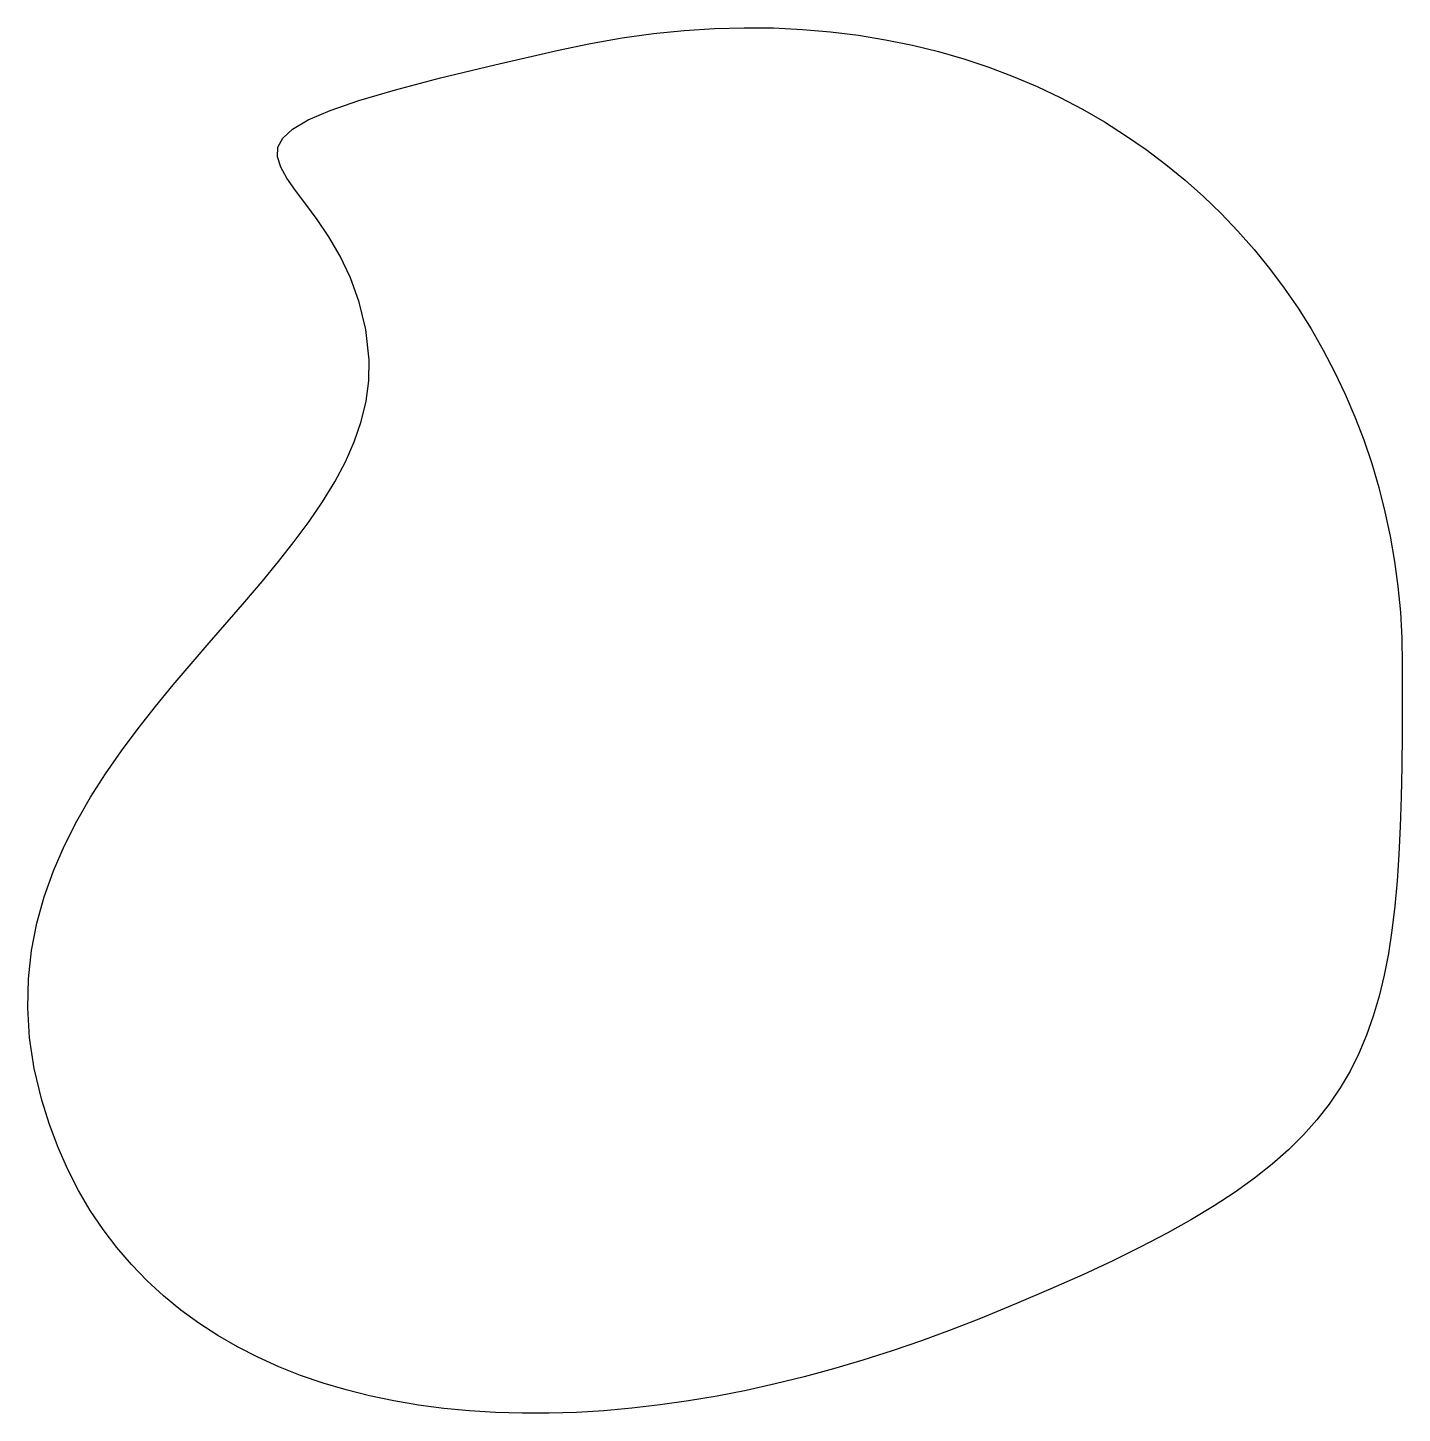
# Model space of a CAD drawing. Extents: x 0 to 51.9, y 0.2 to 52.6.
import ezdxf

# ---------------------------------------------------------------- set-up
doc = ezdxf.new("R2010")
doc.units = 0
doc.layers.get('0').update_dxf_attribs({"linetype": 'CONTINUOUS'})

msp = doc.modelspace()

# ---------------------------------------------------------------- linework, layer by layer
at = {"color": 0}
for p, q in [((23.6402, 52.3406), (24.8019, 52.4591)), ((24.8019, 52.4591), (25.9457, 52.5321)), ((25.9457, 52.5321), (27.0716, 52.5639)), ((27.0716, 52.5639), (28.1795, 52.5544)), ((28.1795, 52.5544), (29.2681, 52.5018)), ((29.2681, 52.5018), (30.3375, 52.4108)), ((30.3375, 52.4108), (31.3862, 52.2799)), ((20.056, 51.7204), (21.2673, 51.9726)), ((21.2673, 51.9726), (22.462, 52.1794)), ((22.462, 52.1794), (23.6402, 52.3406)), ((31.3862, 52.2799), (32.4156, 52.112)), ((32.4156, 52.112), (33.4243, 51.9053)), ((33.4243, 51.9053), (34.411, 51.6625)), ((17.6458, 51.1637), (20.056, 51.7204)), ((34.411, 51.6625), (35.3755, 51.3828)), ((35.3755, 51.3828), (36.3195, 51.0688)), ((15.6022, 50.6663), (17.6458, 51.1637)), ((36.3195, 51.0688), (37.2389, 50.7213)), ((13.9017, 50.2186), (15.6022, 50.6663)), ((37.2389, 50.7213), (38.136, 50.3396)), ((38.136, 50.3396), (39.0095, 49.9251)), ((11.4226, 49.433), (12.5167, 49.8105)), ((12.5167, 49.8105), (13.9017, 50.2186)), ((39.0095, 49.9251), (39.8582, 49.4799)), ((10.5944, 49.0774), (11.4226, 49.433)), ((39.8582, 49.4799), (40.6837, 49.003)), ((9.63524, 48.3941), (10.0073, 48.7345)), ((10.0073, 48.7345), (10.5944, 49.0774)), ((40.6837, 49.003), (41.4831, 48.496)), ((9.45473, 48.0466), (9.63524, 48.3941)), ((41.4831, 48.496), (42.2575, 47.9598)), ((9.43681, 47.6843), (9.45473, 48.0466)), ((9.55947, 47.2969), (9.43681, 47.6843)), ((42.2575, 47.9598), (43.0043, 47.3964)), ((9.79646, 46.8753), (9.55947, 47.2969)), ((43.0043, 47.3964), (43.7265, 46.8051)), ((10.1231, 46.4097), (9.79646, 46.8753)), ((43.7265, 46.8051), (44.4211, 46.1864)), ((10.5117, 45.8914), (10.1231, 46.4097)), ((44.4211, 46.1864), (45.0882, 45.5415)), ((10.9402, 45.3125), (10.5117, 45.8914)), ((11.3812, 44.661), (10.9402, 45.3125)), ((45.0882, 45.5415), (45.7274, 44.873)), ((11.8098, 43.9304), (11.3812, 44.661)), ((45.7274, 44.873), (46.3381, 44.1798)), ((46.3381, 44.1798), (46.9194, 43.4619)), ((12.2011, 43.1077), (11.8098, 43.9304)), ((46.9194, 43.4619), (47.4719, 42.7232)), ((12.5291, 42.1887), (12.2011, 43.1077)), ((47.4719, 42.7232), (47.9958, 41.9626)), ((12.7703, 41.1593), (12.5291, 42.1887)), ((47.9958, 41.9626), (48.4875, 41.1798)), ((12.8971, 40.0128), (12.7703, 41.1593)), ((48.4875, 41.1798), (48.9493, 40.3793)), ((48.9493, 40.3793), (49.3794, 39.558)), ((12.8888, 39.2257), (12.8971, 40.0128)), ((49.3794, 39.558), (49.7787, 38.7188)), ((12.7896, 38.4471), (12.8888, 39.2257)), ((12.6036, 37.6784), (12.7896, 38.4471)), ((49.7787, 38.7188), (50.1456, 37.8615)), ((50.1456, 37.8615), (50.479, 36.988)), ((12.339, 36.9164), (12.6036, 37.6784)), ((12.0027, 36.1583), (12.339, 36.9164)), ((50.479, 36.988), (50.7792, 36.099)), ((11.6017, 35.4044), (12.0027, 36.1583)), ((50.7792, 36.099), (51.0466, 35.1951)), ((11.1414, 34.6535), (11.6017, 35.4044)), ((51.0466, 35.1951), (51.2794, 34.2773)), ((10.6302, 33.9025), (11.1414, 34.6535)), ((51.2794, 34.2773), (51.478, 33.3458)), ((10.0735, 33.1515), (10.6302, 33.9025)), ((9.47953, 32.3963), (10.0735, 33.1515)), ((51.478, 33.3458), (51.6421, 32.4005)), ((8.85391, 31.6384), (9.47953, 32.3963)), ((51.6421, 32.4005), (51.7701, 31.4454)), ((8.20483, 30.8749), (8.85391, 31.6384)), ((51.7701, 31.4454), (51.8626, 30.4781)), ((7.5365, 30.1032), (8.20483, 30.8749)), ((51.8626, 30.4781), (51.9176, 29.5024)), ((6.85849, 29.3233), (7.5365, 30.1032)), ((6.17636, 28.5337), (6.85849, 29.3233)), ((51.9176, 29.5024), (51.9356, 28.5171)), ((5.49698, 27.7316), (6.17636, 28.5337)), ((51.9356, 28.5171), (51.9342, 27.1694)), ((4.82727, 26.9172), (5.49698, 27.7316)), ((4.17269, 26.0863), (4.82727, 26.9172)), ((51.9342, 27.1694), (51.9285, 25.8851)), ((3.54157, 25.2402), (4.17269, 26.0863)), ((51.9285, 25.8851), (51.9148, 24.6614)), ((2.94073, 24.3761), (3.54157, 25.2402)), ((51.9148, 24.6614), (51.8915, 23.4956)), ((2.37712, 23.4914), (2.94073, 24.3761)), ((1.85622, 22.586), (2.37712, 23.4914)), ((51.8915, 23.4956), (51.8555, 22.3862)), ((1.38631, 21.6586), (1.85622, 22.586)), ((51.8555, 22.3862), (51.8047, 21.3293)), ((0.972894, 20.7078), (1.38631, 21.6586)), ((51.8047, 21.3293), (51.737, 20.3247)), ((0.622875, 19.7294), (0.972894, 20.7078)), ((51.737, 20.3247), (51.6502, 19.3669)), ((0.34451, 18.7248), (0.622875, 19.7294)), ((51.6502, 19.3669), (51.5426, 18.4547)), ((0.143316, 17.6912), (0.34451, 18.7248)), ((51.5426, 18.4547), (51.4092, 17.5865)), ((0.026183, 16.6274), (0.143316, 17.6912)), ((51.4092, 17.5865), (51.2491, 16.7583)), ((51.2491, 16.7583), (51.0604, 15.9687)), ((0, 15.5305), (0.026183, 16.6274)), ((51.0604, 15.9687), (50.8385, 15.2149)), ((0.071658, 14.4019), (0, 15.5305)), ((50.8385, 15.2149), (50.5837, 14.4942)), ((0.248047, 13.2374), (0.071658, 14.4019)), ((50.5837, 14.4942), (50.2931, 13.8038)), ((50.2931, 13.8038), (49.9607, 13.1423)), ((0.536056, 12.0358), (0.248047, 13.2374)), ((49.9607, 13.1423), (49.5886, 12.5071)), ((49.5886, 12.5071), (49.1726, 11.8938)), ((0.819933, 11.1263), (0.536056, 12.0358)), ((49.1726, 11.8938), (48.7109, 11.3013)), ((1.14653, 10.254), (0.819933, 11.1263)), ((48.7109, 11.3013), (48.1997, 10.728)), ((48.1997, 10.728), (47.6359, 10.1699)), ((1.51309, 9.42164), (1.14653, 10.254)), ((47.6359, 10.1699), (47.02, 9.62561)), ((47.02, 9.62561), (46.3476, 9.09091)), ((1.91961, 8.62789), (1.51309, 9.42164)), ((46.3476, 9.09091), (45.6159, 8.5659)), ((2.36472, 7.87135), (1.91961, 8.62789)), ((45.6159, 8.5659), (44.8236, 8.04637)), ((2.84703, 7.152), (2.36472, 7.87135)), ((44.8236, 8.04637), (43.9678, 7.52962)), ((43.9678, 7.52962), (43.047, 7.01283)), ((3.36517, 6.46987), (2.84703, 7.152)), ((43.047, 7.01283), (42.0564, 6.49609)), ((3.91915, 5.82634), (3.36517, 6.46987)), ((42.0564, 6.49609), (40.9952, 5.9738)), ((4.50755, 5.21727), (3.91915, 5.82634)), ((40.9952, 5.9738), (39.8611, 5.44463)), ((39.8611, 5.44463), (38.6514, 4.90721)), ((5.12907, 4.64675), (4.50755, 5.21727)), ((38.6514, 4.90721), (37.3641, 4.35737)), ((5.78224, 4.11067), (5.12907, 4.64675)), ((37.3641, 4.35737), (35.9943, 3.79374)), ((6.46575, 3.61047), (5.78224, 4.11067)), ((35.9943, 3.79374), (34.8864, 3.35828)), ((7.17959, 3.14744), (6.46575, 3.61047)), ((7.92233, 2.71749), (7.17959, 3.14744)), ((34.8864, 3.35828), (33.7757, 2.949)), ((8.69128, 2.32475), (7.92233, 2.71749)), ((33.7757, 2.949), (32.665, 2.56728)), ((9.48916, 1.96508), (8.69128, 2.32475)), ((31.5557, 2.21313), (30.4464, 1.88654)), ((32.665, 2.56728), (31.5557, 2.21313)), ((10.3105, 1.63987), (9.48916, 1.96508)), ((11.158, 1.3491), (10.3105, 1.63987)), ((29.3412, 1.5875), (28.2401, 1.31741)), ((30.4464, 1.88654), (29.3412, 1.5875)), ((12.0275, 1.09141), (11.158, 1.3491)), ((12.9191, 0.868165), (12.0275, 1.09141)), ((27.1432, 1.07487), (26.0532, 0.862651)), ((28.2401, 1.31741), (27.1432, 1.07487)), ((13.8327, 0.676617), (12.9191, 0.868165)), ((14.7671, 0.519522), (13.8327, 0.676617)), ((23.8938, 0.525032), (22.8286, 0.40101)), ((24.9701, 0.679372), (23.8938, 0.525032)), ((26.0532, 0.862651), (24.9701, 0.679372)), ((15.7193, 0.39412), (14.7671, 0.519522)), ((16.6894, 0.300412), (15.7193, 0.39412)), ((17.6775, 0.238401), (16.6894, 0.300412)), ((18.6793, 0.209462), (17.6775, 0.238401)), ((19.6977, 0.21084), (18.6793, 0.209462)), ((20.7298, 0.243913), (19.6977, 0.21084)), ((21.773, 0.307303), (20.7298, 0.243913)), ((22.8286, 0.40101), (21.773, 0.307303))]:
    msp.add_line(p, q, dxfattribs=at)

doc.saveas('drawing.dxf')
